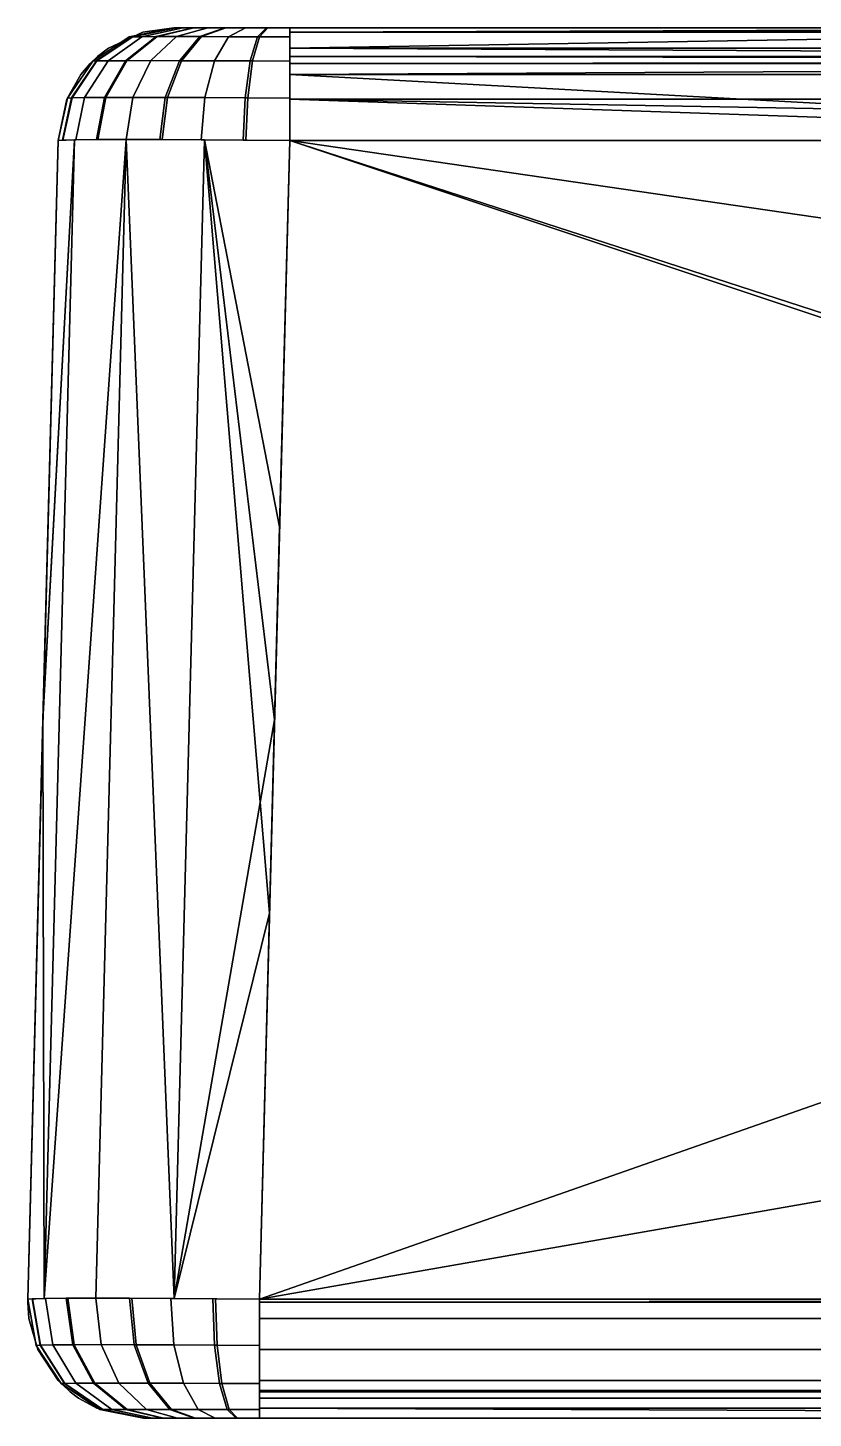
# Model space of a CAD drawing. Extents: x -16.2 to 16.1, y -17.9 to 0.1.
# Drawn here: x -16.15 to -12.76, y -17.87 to -11.87 of the extents above; entities that cross this region are included whole.
import ezdxf

# ---------------------------------------------------------------- set-up
doc = ezdxf.new("R2010")
doc.units = 0
doc.header["$MEASUREMENT"] = 0
doc.layers.add('Pux Jalapa', color=255, linetype='CONTINUOUS')

msp = doc.modelspace()

# ---------------------------------------------------------------- linework, layer by layer
at = {"layer": 'Pux Jalapa'}
for points in [[(-15.5216, -11.8681, -35.4107), (-15.5114, -11.8681, -35.5112), (-15.6997, -11.9065, -35.5498), (-15.7144, -11.9068, -35.4107)], [(-15.5125, -11.8681, -5.2899), (-15.5216, -11.8681, -5.3845), (-15.7144, -11.9068, -5.3845), (-15.7014, -11.9066, -5.2536)], [(-15.4835, -11.8681, -5.1932), (-15.5125, -11.8681, -5.2899), (-15.7014, -11.9066, -5.2536), (-15.6609, -11.9064, -5.1198)], [(-15.5114, -11.8681, -35.5112), (-15.4835, -11.8681, -35.602), (-15.6609, -11.9064, -35.6755), (-15.6997, -11.9065, -35.5498)], [(-15.4835, -11.8681, -35.602), (-15.4357, -11.8681, -35.6909), (-15.5944, -11.9063, -35.7983), (-15.6609, -11.9064, -35.6755)], [(-15.439, -11.8681, -5.1093), (-15.4835, -11.8681, -5.1932), (-15.6609, -11.9064, -5.1198), (-15.599, -11.9063, -5.0038)], [(-15.5216, -11.8681, -35.4107), (-15.5216, -11.8681, -25.402), (-15.6556, -11.8864, -35.4107)], [(-15.5216, -11.8681, -25.402), (-15.5216, -11.8681, -15.3933), (-15.6556, -11.8864, -20.3976)], [(-15.5216, -11.8681, -15.3933), (-15.5216, -11.8681, -5.3845), (-15.6556, -11.8864, -5.3845)], [(-15.6556, -11.8864, -20.3976), (-15.6556, -11.8864, -35.4107), (-15.5216, -11.8681, -25.402)], [(-15.6556, -11.8864, -5.3845), (-15.6556, -11.8864, -20.3976), (-15.5216, -11.8681, -15.3933)], [(-15.3752, -11.8681, -5.0311), (-15.439, -11.8681, -5.1093), (-15.599, -11.9063, -5.0038), (-15.5107, -11.9063, -4.8956)], [(-15.4357, -11.8681, -35.6909), (-15.3752, -11.8681, -35.7642), (-15.5107, -11.9063, -35.8997), (-15.5944, -11.9063, -35.7983)], [(-10.0566, -11.8681, -10.3497), (-10.4957, -11.8681, -11.41), (-15.5216, -11.8681, -10.8438)], [(-10.4957, -11.8681, -11.41), (-10.4957, -11.8681, -13.9779), (-15.5216, -11.8681, -13.5735)], [(-10.4957, -11.8681, -13.9779), (-10.4957, -11.8681, -16.5458), (-15.5216, -11.8681, -16.3031)], [(-10.4957, -11.8681, -16.5458), (-10.4957, -11.8681, -19.1137), (-15.5216, -11.8681, -19.0328)], [(-10.4957, -11.8681, -19.1137), (-10.4957, -11.8681, -21.6816), (-15.5216, -11.8681, -19.0328)], [(-10.4957, -11.8681, -21.6816), (-10.4957, -11.8681, -24.2495), (-15.5216, -11.8681, -21.7625)], [(-10.4957, -11.8681, -24.2495), (-10.4957, -11.8681, -26.8173), (-15.5216, -11.8681, -24.4921)], [(-10.4957, -11.8681, -26.8173), (-10.4957, -11.8681, -29.3852), (-15.5216, -11.8681, -27.2218)], [(-12.2921, -11.8681, -35.9106), (-15.0218, -11.8681, -35.9106), (-15.5216, -11.8681, -35.4107)], [(-15.0218, -11.8681, -35.9106), (-15.3752, -11.8681, -35.7642), (-15.5216, -11.8681, -35.4107)], [(-15.5216, -11.8681, -35.4107), (-15.5216, -11.8681, -32.6811), (-12.2921, -11.8681, -35.9106)], [(-15.5216, -11.8681, -32.6811), (-15.5216, -11.8681, -29.9514), (-12.2921, -11.8681, -35.9106)], [(-15.5216, -11.8681, -29.9514), (-15.5216, -11.8681, -27.2218), (-10.4957, -11.8681, -29.3852)], [(-15.5216, -11.8681, -27.2218), (-15.5216, -11.8681, -24.4921), (-10.4957, -11.8681, -26.8173)], [(-15.5216, -11.8681, -24.4921), (-15.5216, -11.8681, -21.7625), (-10.4957, -11.8681, -24.2495)], [(-15.5216, -11.8681, -21.7625), (-15.5216, -11.8681, -19.0328), (-10.4957, -11.8681, -21.6816)], [(-15.5216, -11.8681, -19.0328), (-15.5216, -11.8681, -16.3031), (-10.4957, -11.8681, -16.5458)], [(-15.5216, -11.8681, -16.3031), (-15.5216, -11.8681, -13.5735), (-10.4957, -11.8681, -13.9779)], [(-15.5216, -11.8681, -13.5735), (-15.5216, -11.8681, -10.8438), (-10.4957, -11.8681, -11.41)], [(-15.5216, -11.8681, -10.8438), (-15.5216, -11.8681, -8.1142), (-10.0566, -11.8681, -10.3497)], [(-15.5216, -11.8681, -8.1142), (-15.5216, -11.8681, -5.3845), (-12.4028, -11.8681, -4.8847)], [(-15.5216, -11.8681, -5.3845), (-15.3752, -11.8681, -5.0311), (-15.0218, -11.8681, -4.8847)], [(-15.0218, -11.8681, -4.8847), (-12.4028, -11.8681, -4.8847), (-15.5216, -11.8681, -5.3845)], [(-10.4957, -11.8681, -29.3852), (-12.2921, -11.8681, -35.9106), (-15.5216, -11.8681, -29.9514)], [(-10.0566, -11.8681, -10.3497), (-15.5216, -11.8681, -8.1142), (-12.4028, -11.8681, -4.8847)], [(-15.3752, -11.8681, -35.7642), (-15.297, -11.8681, -35.828), (-15.4025, -11.9063, -35.988), (-15.5107, -11.9063, -35.8997)], [(-15.3019, -11.8681, -4.9706), (-15.3752, -11.8681, -5.0311), (-15.5107, -11.9063, -4.8956), (-15.4094, -11.9063, -4.8119)], [(-15.2131, -11.8681, -4.9227), (-15.3019, -11.8681, -4.9706), (-15.4094, -11.9063, -4.8119), (-15.2865, -11.9064, -4.7454)], [(-15.297, -11.8681, -35.828), (-15.2131, -11.8681, -35.8725), (-15.2865, -11.9064, -36.0498), (-15.4025, -11.9063, -35.988)], [(-15.2131, -11.8681, -35.8725), (-15.1164, -11.8681, -35.9015), (-15.1527, -11.9066, -36.0903), (-15.2865, -11.9064, -36.0498)], [(-15.1222, -11.8681, -4.8949), (-15.2131, -11.8681, -4.9227), (-15.2865, -11.9064, -4.7454), (-15.1608, -11.9065, -4.7066)], [(-15.0218, -11.8681, -4.8847), (-15.1222, -11.8681, -4.8949), (-15.1608, -11.9065, -4.7066), (-15.0218, -11.9068, -4.6919)], [(-15.1164, -11.8681, -35.9015), (-15.0218, -11.8681, -35.9106), (-15.0218, -11.9068, -36.1034), (-15.1527, -11.9066, -36.0903)], [(-5.013, -11.8681, -35.9106), (-15.0218, -11.8681, -35.9106), (-15.0218, -11.8864, -36.0446)], [(-15.0218, -11.8864, -36.0446), (-0.0087, -11.8864, -36.0446), (-5.013, -11.8681, -35.9106)], [(-15.0218, -11.8681, -4.8847), (-9.7838, -11.8681, -4.8847), (-15.0218, -11.8864, -4.7507)], [(-15.0218, -11.9563, -4.6011), (-15.0218, -11.8864, -4.7507), (-9.7838, -11.8681, -4.8847)], [(-9.7838, -11.8681, -4.8847), (-4.5532, -12.0099, -4.5358), (-15.0218, -11.9563, -4.6011)], [(-15.7144, -11.9068, -35.4107), (-15.6997, -11.9065, -35.5498), (-15.854, -12.0109, -35.5814), (-15.8723, -12.0117, -35.4107)], [(-15.7014, -11.9066, -5.2536), (-15.7144, -11.9068, -5.3845), (-15.8723, -12.0117, -5.3845), (-15.8561, -12.0109, -5.2237)], [(-15.6609, -11.9064, -5.1198), (-15.7014, -11.9066, -5.2536), (-15.8561, -12.0109, -5.2237), (-15.8062, -12.0103, -5.0596)], [(-15.6997, -11.9065, -35.5498), (-15.6609, -11.9064, -35.6755), (-15.8062, -12.0103, -35.7357), (-15.854, -12.0109, -35.5814)], [(-15.6609, -11.9064, -35.6755), (-15.5944, -11.9063, -35.7983), (-15.7246, -12.0099, -35.8864), (-15.8062, -12.0103, -35.7357)], [(-15.599, -11.9063, -5.0038), (-15.6609, -11.9064, -5.1198), (-15.8062, -12.0103, -5.0596), (-15.7302, -12.0099, -4.9173)], [(-15.8045, -11.9558, -20.3976), (-15.8045, -11.9558, -35.4107), (-15.6556, -11.8864, -35.4107), (-15.6556, -11.8864, -20.3976)], [(-15.8045, -11.9558, -5.3845), (-15.8045, -11.9558, -20.3976), (-15.6556, -11.8864, -20.3976), (-15.6556, -11.8864, -5.3845)], [(-15.5107, -11.9063, -4.8956), (-15.599, -11.9063, -5.0038), (-15.7302, -12.0099, -4.9173), (-15.6218, -12.0098, -4.7845)], [(-15.5944, -11.9063, -35.7983), (-15.5107, -11.9063, -35.8997), (-15.6218, -12.0098, -36.0108), (-15.7246, -12.0099, -35.8864)], [(-15.5107, -11.9063, -35.8997), (-15.4025, -11.9063, -35.988), (-15.489, -12.0099, -36.1192), (-15.6218, -12.0098, -36.0108)], [(-15.4094, -11.9063, -4.8119), (-15.5107, -11.9063, -4.8956), (-15.6218, -12.0098, -4.7845), (-15.4974, -12.0099, -4.6817)], [(-15.2865, -11.9064, -4.7454), (-15.4094, -11.9063, -4.8119), (-15.4974, -12.0099, -4.6817), (-15.3467, -12.0103, -4.6001)], [(-15.4025, -11.9063, -35.988), (-15.2865, -11.9064, -36.0498), (-15.3467, -12.0103, -36.1952), (-15.489, -12.0099, -36.1192)], [(-15.2865, -11.9064, -36.0498), (-15.1527, -11.9066, -36.0903), (-15.1825, -12.0109, -36.245), (-15.3467, -12.0103, -36.1952)], [(-15.1608, -11.9065, -4.7066), (-15.2865, -11.9064, -4.7454), (-15.3467, -12.0103, -4.6001), (-15.1925, -12.0109, -4.5522)], [(-15.0218, -11.9068, -4.6919), (-15.1608, -11.9065, -4.7066), (-15.1925, -12.0109, -4.5522), (-15.0218, -12.0117, -4.534)], [(-15.1527, -11.9066, -36.0903), (-15.0218, -11.9068, -36.1034), (-15.0218, -12.0117, -36.2612), (-15.1825, -12.0109, -36.245)], [(-15.0218, -11.9558, -36.1934), (-0.0087, -11.9558, -36.1934), (-0.0087, -11.8864, -36.0446), (-15.0218, -11.8864, -36.0446)], [(-15.8831, -12.0227, -20.3976), (-15.8831, -12.0227, -35.4107), (-15.8511, -11.992, -35.4107), (-15.8511, -11.992, -20.3976)], [(-15.8831, -12.0227, -5.3845), (-15.8831, -12.0227, -20.3976), (-15.8511, -11.992, -20.3976), (-15.8511, -11.992, -5.3845)], [(-15.8511, -11.992, -20.3976), (-15.8511, -11.992, -35.4107), (-15.8045, -11.9558, -35.4107), (-15.8045, -11.9558, -20.3976)], [(-15.8511, -11.992, -5.3845), (-15.8511, -11.992, -20.3976), (-15.8045, -11.9558, -20.3976), (-15.8045, -11.9558, -5.3845)], [(-15.0218, -11.992, -36.2401), (-0.0087, -11.992, -36.2401), (-0.0087, -11.9558, -36.1934), (-15.0218, -11.9558, -36.1934)], [(-15.0218, -11.9922, -4.555), (-15.0218, -11.9563, -4.6011), (-4.5532, -12.0099, -4.5358)], [(-15.0218, -12.0227, -36.2721), (-0.0087, -12.0227, -36.2721), (-0.0087, -11.992, -36.2401), (-15.0218, -11.992, -36.2401)], [(-15.0218, -12.0227, -4.5232), (-15.0218, -11.9922, -4.555), (-4.5532, -12.0099, -4.5358)], [(-15.8723, -12.0117, -35.4107), (-15.854, -12.0109, -35.5814), (-15.9613, -12.1705, -35.6034), (-15.9816, -12.1722, -35.4107)], [(-15.8561, -12.0109, -5.2237), (-15.8723, -12.0117, -5.3845), (-15.9816, -12.1722, -5.3845), (-15.9635, -12.1706, -5.203)], [(-15.8062, -12.0103, -5.0596), (-15.8561, -12.0109, -5.2237), (-15.9635, -12.1706, -5.203), (-15.9074, -12.1693, -5.0177)], [(-15.854, -12.0109, -35.5814), (-15.8062, -12.0103, -35.7357), (-15.9074, -12.1693, -35.7776), (-15.9613, -12.1705, -35.6034)], [(-15.9231, -12.0701, -20.3976), (-15.9231, -12.0701, -35.4107), (-15.8831, -12.0227, -35.4107), (-15.8831, -12.0227, -20.3976)], [(-15.9231, -12.0701, -5.3845), (-15.9231, -12.0701, -20.3976), (-15.8831, -12.0227, -20.3976), (-15.8831, -12.0227, -5.3845)], [(-15.8062, -12.0103, -35.7357), (-15.7246, -12.0099, -35.8864), (-15.8153, -12.1686, -35.9478), (-15.9074, -12.1693, -35.7776)], [(-15.7302, -12.0099, -4.9173), (-15.8062, -12.0103, -5.0596), (-15.9074, -12.1693, -5.0177), (-15.8217, -12.1686, -4.8569)], [(-15.6218, -12.0098, -4.7845), (-15.7302, -12.0099, -4.9173), (-15.8217, -12.1686, -4.8569), (-15.6993, -12.1683, -4.707)], [(-15.7246, -12.0099, -35.8864), (-15.6218, -12.0098, -36.0108), (-15.6993, -12.1683, -36.0883), (-15.8153, -12.1686, -35.9478)], [(-15.6218, -12.0098, -36.0108), (-15.489, -12.0099, -36.1192), (-15.5494, -12.1686, -36.2107), (-15.6993, -12.1683, -36.0883)], [(-15.4974, -12.0099, -4.6817), (-15.6218, -12.0098, -4.7845), (-15.6993, -12.1683, -4.707), (-15.5589, -12.1686, -4.591)], [(-15.3467, -12.0103, -4.6001), (-15.4974, -12.0099, -4.6817), (-15.5589, -12.1686, -4.591), (-15.3886, -12.1693, -4.4989)], [(-15.489, -12.0099, -36.1192), (-15.3467, -12.0103, -36.1952), (-15.3886, -12.1693, -36.2964), (-15.5494, -12.1686, -36.2107)], [(-15.3467, -12.0103, -36.1952), (-15.1825, -12.0109, -36.245), (-15.2033, -12.1706, -36.3525), (-15.3886, -12.1693, -36.2964)], [(-15.1925, -12.0109, -4.5522), (-15.3467, -12.0103, -4.6001), (-15.3886, -12.1693, -4.4989), (-15.2145, -12.1705, -4.445)], [(-15.0218, -12.0117, -4.534), (-15.1925, -12.0109, -4.5522), (-15.2145, -12.1705, -4.445), (-15.0218, -12.1722, -4.4247)], [(-15.1825, -12.0109, -36.245), (-15.0218, -12.0117, -36.2612), (-15.0218, -12.1722, -36.3706), (-15.2033, -12.1706, -36.3525)], [(-15.0218, -12.0701, -4.4832), (-15.0218, -12.0227, -4.5232), (-4.5532, -12.0099, -4.5358)], [(-4.5532, -12.0099, -4.5358), (-9.7965, -12.355, -4.3849), (-15.0218, -12.0701, -4.4832)], [(-15.0218, -12.0701, -36.3121), (-0.0087, -12.0701, -36.3121), (-0.0087, -12.0227, -36.2721), (-15.0218, -12.0227, -36.2721)], [(-15.9833, -12.1762, -20.3976), (-15.9833, -12.1762, -35.4107), (-15.9231, -12.0701, -35.4107), (-15.9231, -12.0701, -20.3976)], [(-15.9833, -12.1762, -5.3845), (-15.9833, -12.1762, -20.3976), (-15.9231, -12.0701, -20.3976), (-15.9231, -12.0701, -5.3845)], [(-15.0218, -12.1762, -36.3723), (-0.0087, -12.1762, -36.3723), (-0.0087, -12.0701, -36.3121), (-15.0218, -12.0701, -36.3121)], [(-15.0218, -12.1762, -4.423), (-15.0218, -12.0701, -4.4832), (-9.7965, -12.355, -4.3849)], [(-15.9816, -12.1722, -35.4107), (-15.9613, -12.1705, -35.6034), (-16.0009, -12.3526, -35.6116), (-16.0214, -12.355, -35.4107)], [(-15.9635, -12.1706, -5.203), (-15.9816, -12.1722, -5.3845), (-16.0214, -12.355, -5.3845), (-16.0032, -12.3528, -5.1954)], [(-16.0214, -12.355, -5.3845), (-16.0214, -12.355, -15.3933), (-15.9833, -12.1762, -5.3845)], [(-16.0214, -12.355, -15.3933), (-16.0214, -12.355, -25.402), (-15.9833, -12.1762, -20.3976)], [(-16.0214, -12.355, -25.402), (-16.0214, -12.355, -35.4107), (-15.9833, -12.1762, -35.4107)], [(-15.9833, -12.1762, -35.4107), (-15.9833, -12.1762, -20.3976), (-16.0214, -12.355, -25.402)], [(-15.9833, -12.1762, -20.3976), (-15.9833, -12.1762, -5.3845), (-16.0214, -12.355, -15.3933)], [(-15.9074, -12.1693, -5.0177), (-15.9635, -12.1706, -5.203), (-16.0032, -12.3528, -5.1954), (-15.9452, -12.351, -5.002)], [(-15.9613, -12.1705, -35.6034), (-15.9074, -12.1693, -35.7776), (-15.9452, -12.351, -35.7932), (-16.0009, -12.3526, -35.6116)], [(-15.9074, -12.1693, -35.7776), (-15.8153, -12.1686, -35.9478), (-15.8495, -12.3499, -35.9709), (-15.9452, -12.351, -35.7932)], [(-15.8217, -12.1686, -4.8569), (-15.9074, -12.1693, -5.0177), (-15.9452, -12.351, -5.002), (-15.8561, -12.35, -4.8342)], [(-15.6993, -12.1683, -4.707), (-15.8217, -12.1686, -4.8569), (-15.8561, -12.35, -4.8342), (-15.7285, -12.3496, -4.6778)], [(-15.8153, -12.1686, -35.9478), (-15.6993, -12.1683, -36.0883), (-15.7285, -12.3496, -36.1175), (-15.8495, -12.3499, -35.9709)], [(-15.6993, -12.1683, -36.0883), (-15.5494, -12.1686, -36.2107), (-15.5721, -12.35, -36.2451), (-15.7285, -12.3496, -36.1175)], [(-15.5589, -12.1686, -4.591), (-15.6993, -12.1683, -4.707), (-15.7285, -12.3496, -4.6778), (-15.582, -12.3499, -4.5568)], [(-15.3886, -12.1693, -4.4989), (-15.5589, -12.1686, -4.591), (-15.582, -12.3499, -4.5568), (-15.4043, -12.351, -4.4611)], [(-15.5494, -12.1686, -36.2107), (-15.3886, -12.1693, -36.2964), (-15.4043, -12.351, -36.3342), (-15.5721, -12.35, -36.2451)], [(-15.3886, -12.1693, -36.2964), (-15.2033, -12.1706, -36.3525), (-15.2109, -12.3528, -36.3922), (-15.4043, -12.351, -36.3342)], [(-15.2145, -12.1705, -4.445), (-15.3886, -12.1693, -4.4989), (-15.4043, -12.351, -4.4611), (-15.2226, -12.3526, -4.4054)], [(-15.0218, -12.1722, -4.4247), (-15.2145, -12.1705, -4.445), (-15.2226, -12.3526, -4.4054), (-15.0218, -12.355, -4.3849)], [(-15.2033, -12.1706, -36.3525), (-15.0218, -12.1722, -36.3706), (-15.0218, -12.355, -36.4104), (-15.2109, -12.3528, -36.3922)], [(-15.0218, -12.355, -36.4104), (-5.013, -12.355, -36.4104), (-15.0218, -12.1762, -36.3723)], [(-0.0087, -12.1762, -36.3723), (-15.0218, -12.1762, -36.3723), (-5.013, -12.355, -36.4104)], [(-9.7965, -12.355, -4.3849), (-15.0218, -12.355, -4.3849), (-15.0218, -12.1762, -4.423)], [(-16.1523, -17.355, -5.2536), (-16.0214, -12.355, -5.3845), (-16.1523, -17.355, -20.3976)], [(-16.0214, -12.355, -5.3845), (-16.0214, -12.355, -20.3976), (-16.1523, -17.355, -20.3976)], [(-16.0214, -12.355, -20.3976), (-16.0214, -12.355, -35.4107), (-16.1523, -17.355, -20.3976)], [(-16.0214, -12.355, -35.4107), (-16.1523, -17.355, -35.5417), (-16.1523, -17.355, -20.3976)], [(-15.9511, -12.3511, -35.7787), (-16.0214, -12.355, -35.4107), (-16.087, -14.8577, -35.4763)], [(-16.087, -14.8577, -35.4763), (-16.0821, -17.3511, -35.9096), (-15.9511, -12.3511, -35.7787)], [(-16.0869, -14.855, -5.3191), (-16.0214, -12.355, -5.3845), (-15.9511, -12.3511, -5.0166)], [(-16.0821, -17.3511, -4.8857), (-16.0869, -14.855, -5.3191), (-15.9511, -12.3511, -5.0166)], [(-16.0821, -17.3511, -35.9096), (-15.8595, -17.3496, -36.2484), (-15.7285, -12.3496, -36.1175)], [(-15.7285, -12.3496, -36.1175), (-15.9511, -12.3511, -35.7787), (-16.0821, -17.3511, -35.9096)], [(-15.8595, -17.3496, -4.5468), (-16.0821, -17.3511, -4.8857), (-15.7285, -12.3496, -4.6778)], [(-15.9511, -12.3511, -5.0166), (-15.7285, -12.3496, -4.6778), (-16.0821, -17.3511, -4.8857)], [(-15.8595, -17.3496, -36.2484), (-15.5206, -17.3511, -36.471), (-15.7285, -12.3496, -36.1175)], [(-15.5206, -17.3511, -4.3242), (-15.8595, -17.3496, -4.5468), (-15.7285, -12.3496, -4.6778)], [(-15.3897, -12.3511, -36.3401), (-15.7285, -12.3496, -36.1175), (-15.5206, -17.3511, -36.471)], [(-15.7285, -12.3496, -4.6778), (-15.3897, -12.3511, -4.4552), (-15.5206, -17.3511, -4.3242)], [(-15.5206, -17.3511, -36.471), (-15.109, -15.6883, -36.4977), (-15.3897, -12.3511, -36.3401)], [(-15.0872, -14.855, -4.3194), (-15.5206, -17.3511, -4.3242), (-15.3897, -12.3511, -4.4552)], [(-15.109, -15.6883, -36.4977), (-15.0654, -14.0217, -36.454), (-15.3897, -12.3511, -36.3401)], [(-15.0654, -14.0217, -36.454), (-15.0218, -12.355, -36.4104), (-15.3897, -12.3511, -36.3401)], [(-15.3897, -12.3511, -4.4552), (-15.0218, -12.355, -4.3849), (-15.0872, -14.855, -4.3194)], [(-15.0218, -12.355, -4.3849), (-15.1527, -17.355, -4.2539), (-7.6715, -14.7358, -4.3225)], [(-15.1527, -17.355, -36.5413), (-15.0218, -12.355, -36.4104), (-0.0087, -17.355, -36.5413)], [(-9.7965, -12.355, -4.3849), (-15.0218, -12.355, -4.3849), (-7.6715, -13.4261, -4.3568)], [(-7.6715, -14.7358, -4.3225), (-7.6715, -13.4261, -4.3568), (-15.0218, -12.355, -4.3849)], [(-15.0218, -12.355, -36.4104), (-0.0087, -12.355, -36.4104), (-0.0087, -17.355, -36.5413)], [(-7.6715, -16.0454, -4.2882), (-7.6715, -14.7358, -4.3225), (-15.1527, -17.355, -4.2539)], [(-16.0821, -17.3511, -4.8857), (-16.1523, -17.355, -5.2536), (-16.0869, -14.855, -5.3191)], [(-16.1523, -17.355, -35.5417), (-16.0821, -17.3511, -35.9096), (-16.087, -14.8577, -35.4763)], [(-15.1527, -17.355, -4.2539), (-15.5206, -17.3511, -4.3242), (-15.0872, -14.855, -4.3194)], [(-15.5206, -17.3511, -36.471), (-15.1527, -17.355, -36.5413), (-15.109, -15.6883, -36.4977)], [(-15.1527, -17.355, -4.2539), (-10.1047, -17.355, -4.2539), (-7.6715, -16.0454, -4.2882)], [(-16.1525, -17.3681, -35.5417), (-16.1523, -17.355, -35.5417), (-16.1523, -17.355, -20.3976)], [(-16.1523, -17.355, -20.3976), (-16.1523, -17.355, -5.2536), (-16.1525, -17.3681, -20.3976)], [(-16.1523, -17.355, -5.2536), (-16.1525, -17.3681, -5.2536), (-16.1525, -17.3681, -20.3976)], [(-16.1525, -17.3681, -20.3976), (-16.1525, -17.3681, -35.5417), (-16.1523, -17.355, -20.3976)], [(-16.1525, -17.3681, -20.3976), (-16.1525, -17.3681, -5.2536), (-16.1477, -17.4373, -5.2536), (-16.1477, -17.4373, -20.3976)], [(-16.1525, -17.3681, -35.5417), (-16.1525, -17.3681, -20.3976), (-16.1477, -17.4373, -20.3976), (-16.1477, -17.4373, -35.5417)], [(-16.1523, -17.355, -35.5417), (-16.1318, -17.3526, -35.7425), (-16.0974, -17.5528, -35.7354), (-16.1165, -17.5545, -35.5417)], [(-16.1342, -17.3528, -5.0645), (-16.1523, -17.355, -5.2536), (-16.1165, -17.5545, -5.2536), (-16.0996, -17.5529, -5.0711)], [(-16.0762, -17.351, -4.8711), (-16.1342, -17.3528, -5.0645), (-16.0996, -17.5529, -5.0711), (-16.0442, -17.5516, -4.8844)], [(-16.1318, -17.3526, -35.7425), (-16.0762, -17.351, -35.9242), (-16.0442, -17.5516, -35.9109), (-16.0974, -17.5528, -35.7354)], [(-16.0762, -17.351, -35.9242), (-15.9804, -17.3499, -36.1019), (-15.952, -17.5509, -36.0827), (-16.0442, -17.5516, -35.9109)], [(-15.987, -17.35, -4.7033), (-16.0762, -17.351, -4.8711), (-16.0442, -17.5516, -4.8844), (-15.9584, -17.5509, -4.7222)], [(-15.8595, -17.3496, -4.5468), (-15.987, -17.35, -4.7033), (-15.9584, -17.5509, -4.7222), (-15.8353, -17.5506, -4.571)], [(-15.9804, -17.3499, -36.1019), (-15.8595, -17.3496, -36.2484), (-15.8353, -17.5506, -36.2242), (-15.952, -17.5509, -36.0827)], [(-15.7129, -17.3499, -4.4259), (-15.8595, -17.3496, -4.5468), (-15.8353, -17.5506, -4.571), (-15.6937, -17.5509, -4.4543)], [(-15.8595, -17.3496, -36.2484), (-15.703, -17.35, -36.376), (-15.6841, -17.5509, -36.3473), (-15.8353, -17.5506, -36.2242)], [(-15.5352, -17.351, -4.3301), (-15.7129, -17.3499, -4.4259), (-15.6937, -17.5509, -4.4543), (-15.5219, -17.5516, -4.3621)], [(-15.703, -17.35, -36.376), (-15.5352, -17.351, -36.4651), (-15.5219, -17.5516, -36.4331), (-15.6841, -17.5509, -36.3473)], [(-15.3535, -17.3526, -4.2745), (-15.5352, -17.351, -4.3301), (-15.5219, -17.5516, -4.3621), (-15.3465, -17.5528, -4.3089)], [(-15.5352, -17.351, -36.4651), (-15.3418, -17.3528, -36.5231), (-15.3352, -17.5529, -36.4886), (-15.5219, -17.5516, -36.4331)], [(-15.1527, -17.355, -4.2539), (-15.3535, -17.3526, -4.2745), (-15.3465, -17.5528, -4.3089), (-15.1527, -17.5545, -4.2898)], [(-15.3418, -17.3528, -36.5231), (-15.1527, -17.355, -36.5413), (-15.1527, -17.5545, -36.5054), (-15.3352, -17.5529, -36.4886)], [(-15.1527, -17.3681, -4.2538), (-15.1527, -17.355, -4.2539), (-0.0087, -17.355, -4.2539)], [(-0.0087, -17.3681, -4.2538), (-15.1527, -17.3681, -4.2538), (-0.0087, -17.355, -4.2539)], [(-0.0087, -17.355, -36.5413), (-15.1527, -17.355, -36.5413), (-0.0087, -17.3681, -36.5415)], [(-15.1527, -17.355, -36.5413), (-15.1527, -17.3681, -36.5415), (-0.0087, -17.3681, -36.5415)], [(-0.0087, -17.3681, -36.5415), (-15.1527, -17.3681, -36.5415), (-15.1527, -17.4373, -36.5367), (-0.0087, -17.4373, -36.5367)], [(-15.1527, -17.3681, -4.2538), (-0.0087, -17.3681, -4.2538), (-0.0087, -17.4373, -4.2586), (-15.1527, -17.4373, -4.2586)], [(-16.1477, -17.4373, -20.3976), (-16.1477, -17.4373, -5.2536), (-16.1089, -17.5723, -5.2536), (-16.1089, -17.5723, -20.3976)], [(-16.1477, -17.4373, -35.5417), (-16.1477, -17.4373, -20.3976), (-16.1089, -17.5723, -20.3976), (-16.1089, -17.5723, -35.5417)], [(-0.0087, -17.4373, -36.5367), (-15.1527, -17.4373, -36.5367), (-15.1527, -17.5723, -36.4979), (-0.0087, -17.5723, -36.4979)], [(-15.1527, -17.4373, -4.2586), (-0.0087, -17.4373, -4.2586), (-0.0087, -17.5723, -4.2974), (-15.1527, -17.5723, -4.2974)], [(-16.1165, -17.5545, -35.5417), (-16.0974, -17.5528, -35.7354), (-15.9921, -17.718, -35.7138), (-16.0088, -17.7188, -35.5417)], [(-16.0996, -17.5529, -5.0711), (-16.1165, -17.5545, -5.2536), (-16.0088, -17.7188, -5.2536), (-15.9941, -17.718, -5.0915)], [(-16.1089, -17.5723, -20.3976), (-16.1089, -17.5723, -5.2536), (-16.0214, -17.7056, -5.2536), (-16.0214, -17.7056, -20.3976)], [(-16.1089, -17.5723, -35.5417), (-16.1089, -17.5723, -20.3976), (-16.0214, -17.7056, -20.3976), (-16.0214, -17.7056, -35.5417)], [(-16.0442, -17.5516, -4.8844), (-16.0996, -17.5529, -5.0711), (-15.9941, -17.718, -5.0915), (-15.945, -17.7174, -4.9254)], [(-16.0974, -17.5528, -35.7354), (-16.0442, -17.5516, -35.9109), (-15.945, -17.7174, -35.8698), (-15.9921, -17.718, -35.7138)], [(-15.9584, -17.5509, -4.7222), (-16.0442, -17.5516, -4.8844), (-15.945, -17.7174, -4.9254), (-15.8688, -17.717, -4.7813)], [(-16.0442, -17.5516, -35.9109), (-15.952, -17.5509, -36.0827), (-15.8631, -17.717, -36.0225), (-15.945, -17.7174, -35.8698)], [(-15.8353, -17.5506, -4.571), (-15.9584, -17.5509, -4.7222), (-15.8688, -17.717, -4.7813), (-15.7594, -17.7169, -4.6469)], [(-15.952, -17.5509, -36.0827), (-15.8353, -17.5506, -36.2242), (-15.7594, -17.7169, -36.1484), (-15.8631, -17.717, -36.0225)], [(-15.6937, -17.5509, -4.4543), (-15.8353, -17.5506, -4.571), (-15.7594, -17.7169, -4.6469), (-15.6336, -17.717, -4.5431)], [(-15.8353, -17.5506, -36.2242), (-15.6841, -17.5509, -36.3473), (-15.625, -17.717, -36.2578), (-15.7594, -17.7169, -36.1484)], [(-15.5219, -17.5516, -4.3621), (-15.6937, -17.5509, -4.4543), (-15.6336, -17.717, -4.5431), (-15.4809, -17.7174, -4.4613)], [(-15.6841, -17.5509, -36.3473), (-15.5219, -17.5516, -36.4331), (-15.4809, -17.7174, -36.3339), (-15.625, -17.717, -36.2578)], [(-15.3465, -17.5528, -4.3089), (-15.5219, -17.5516, -4.3621), (-15.4809, -17.7174, -4.4613), (-15.3249, -17.718, -4.4141)], [(-15.5219, -17.5516, -36.4331), (-15.3352, -17.5529, -36.4886), (-15.3148, -17.718, -36.3831), (-15.4809, -17.7174, -36.3339)], [(-15.1527, -17.5545, -4.2898), (-15.3465, -17.5528, -4.3089), (-15.3249, -17.718, -4.4141), (-15.1527, -17.7188, -4.3974)], [(-15.3352, -17.5529, -36.4886), (-15.1527, -17.5545, -36.5054), (-15.1527, -17.7188, -36.3978), (-15.3148, -17.718, -36.3831)], [(-0.0087, -17.5723, -36.4979), (-15.1527, -17.5723, -36.4979), (-15.1527, -17.7056, -36.4103), (-0.0087, -17.7056, -36.4103)], [(-15.1527, -17.5723, -4.2974), (-0.0087, -17.5723, -4.2974), (-0.0087, -17.7056, -4.3849), (-15.1527, -17.7056, -4.3849)], [(-16.0214, -17.7056, -20.3976), (-16.0214, -17.7056, -5.2536), (-15.976, -17.7493, -5.2536), (-15.976, -17.7493, -20.3976)], [(-16.0214, -17.7056, -35.5417), (-16.0214, -17.7056, -20.3976), (-15.976, -17.7493, -20.3976), (-15.976, -17.7493, -35.5417)], [(-15.9941, -17.718, -5.0915), (-16.0088, -17.7188, -5.2536), (-15.8417, -17.8309, -5.2536), (-15.8297, -17.8307, -5.1231)], [(-16.0088, -17.7188, -35.5417), (-15.9921, -17.718, -35.7138), (-15.8281, -17.8307, -35.6802), (-15.8417, -17.8309, -35.5417)], [(-15.945, -17.7174, -4.9254), (-15.9941, -17.718, -5.0915), (-15.8297, -17.8307, -5.1231), (-15.79, -17.8306, -4.9896)], [(-15.9921, -17.718, -35.7138), (-15.945, -17.7174, -35.8698), (-15.79, -17.8306, -35.8057), (-15.8281, -17.8307, -35.6802)], [(-15.976, -17.7493, -20.3976), (-15.976, -17.7493, -5.2536), (-15.9697, -17.7546, -5.2536), (-15.9697, -17.7546, -20.3976)], [(-15.976, -17.7493, -35.5417), (-15.976, -17.7493, -20.3976), (-15.9697, -17.7546, -20.3976), (-15.9697, -17.7546, -35.5417)], [(-15.9697, -17.7546, -20.3976), (-15.9697, -17.7546, -5.2536), (-15.9337, -17.7815, -5.2536), (-15.9337, -17.7815, -20.3976)], [(-15.9697, -17.7546, -35.5417), (-15.9697, -17.7546, -20.3976), (-15.9337, -17.7815, -20.3976), (-15.9337, -17.7815, -35.5417)], [(-15.8688, -17.717, -4.7813), (-15.945, -17.7174, -4.9254), (-15.79, -17.8306, -4.9896), (-15.7287, -17.8305, -4.8737)], [(-15.945, -17.7174, -35.8698), (-15.8631, -17.717, -36.0225), (-15.7241, -17.8305, -35.9284), (-15.79, -17.8306, -35.8057)], [(-15.7594, -17.7169, -4.6469), (-15.8688, -17.717, -4.7813), (-15.7287, -17.8305, -4.8737), (-15.6407, -17.8304, -4.7656)], [(-15.8631, -17.717, -36.0225), (-15.7594, -17.7169, -36.1484), (-15.6407, -17.8304, -36.0297), (-15.7241, -17.8305, -35.9284)], [(-15.6336, -17.717, -4.5431), (-15.7594, -17.7169, -4.6469), (-15.6407, -17.8304, -4.7656), (-15.5395, -17.8305, -4.6821)], [(-15.7594, -17.7169, -36.1484), (-15.625, -17.717, -36.2578), (-15.5326, -17.8305, -36.1177), (-15.6407, -17.8304, -36.0297)], [(-15.4809, -17.7174, -4.4613), (-15.6336, -17.717, -4.5431), (-15.5395, -17.8305, -4.6821), (-15.4167, -17.8306, -4.6163)], [(-15.625, -17.717, -36.2578), (-15.4809, -17.7174, -36.3339), (-15.4167, -17.8306, -36.179), (-15.5326, -17.8305, -36.1177)], [(-15.3249, -17.718, -4.4141), (-15.4809, -17.7174, -4.4613), (-15.4167, -17.8306, -4.6163), (-15.2912, -17.8307, -4.5782)], [(-15.4809, -17.7174, -36.3339), (-15.3148, -17.718, -36.3831), (-15.2832, -17.8307, -36.2186), (-15.4167, -17.8306, -36.179)], [(-15.1527, -17.7188, -4.3974), (-15.3249, -17.718, -4.4141), (-15.2912, -17.8307, -4.5782), (-15.1527, -17.8309, -4.5646)], [(-15.3148, -17.718, -36.3831), (-15.1527, -17.7188, -36.3978), (-15.1527, -17.8309, -36.2307), (-15.2832, -17.8307, -36.2186)], [(-0.0087, -17.7056, -36.4103), (-15.1527, -17.7056, -36.4103), (-15.1527, -17.7493, -36.365), (-0.0087, -17.7493, -36.365)], [(-15.1527, -17.7056, -4.3849), (-0.0087, -17.7056, -4.3849), (-0.0087, -17.7493, -4.4303), (-15.1527, -17.7493, -4.4303)], [(-0.0087, -17.7493, -36.365), (-15.1527, -17.7493, -36.365), (-15.1527, -17.7546, -36.3587), (-0.0087, -17.7546, -36.3587)], [(-15.1527, -17.7493, -4.4303), (-0.0087, -17.7493, -4.4303), (-0.0087, -17.7546, -4.4366), (-15.1527, -17.7546, -4.4366)], [(-0.0087, -17.7546, -36.3587), (-15.1527, -17.7546, -36.3587), (-15.1527, -17.7815, -36.3227), (-0.0087, -17.7815, -36.3227)], [(-15.1527, -17.7546, -4.4366), (-0.0087, -17.7546, -4.4366), (-0.0087, -17.7815, -4.4726), (-15.1527, -17.7815, -4.4726)], [(-15.9337, -17.7815, -20.3976), (-15.9337, -17.7815, -5.2536), (-15.8549, -17.8253, -5.2536), (-15.8549, -17.8253, -20.3976)], [(-15.9337, -17.7815, -35.5417), (-15.9337, -17.7815, -20.3976), (-15.8549, -17.8253, -20.3976), (-15.8549, -17.8253, -35.5417)], [(-0.0087, -17.7815, -36.3227), (-15.1527, -17.7815, -36.3227), (-15.1527, -17.8253, -36.2439), (-0.0087, -17.8253, -36.2439)], [(-15.1527, -17.7815, -4.4726), (-0.0087, -17.7815, -4.4726), (-0.0087, -17.8253, -4.5514), (-15.1527, -17.8253, -4.5514)], [(-15.6525, -17.8681, -5.2536), (-15.6525, -17.8681, -15.3496), (-15.8549, -17.8253, -5.2536)], [(-15.6525, -17.8681, -15.3496), (-15.6525, -17.8681, -25.4456), (-15.8549, -17.8253, -20.3976)], [(-15.6525, -17.8681, -25.4456), (-15.6525, -17.8681, -35.5417), (-15.8549, -17.8253, -35.5417)], [(-15.8549, -17.8253, -20.3976), (-15.8549, -17.8253, -5.2536), (-15.6525, -17.8681, -15.3496)], [(-15.8549, -17.8253, -35.5417), (-15.8549, -17.8253, -20.3976), (-15.6525, -17.8681, -25.4456)], [(-15.8297, -17.8307, -5.1231), (-15.8417, -17.8309, -5.2536), (-15.6525, -17.8681, -5.2536), (-15.6435, -17.8681, -5.159)], [(-15.8417, -17.8309, -35.5417), (-15.8281, -17.8307, -35.6802), (-15.6423, -17.8681, -35.6421), (-15.6525, -17.8681, -35.5417)], [(-15.79, -17.8306, -4.9896), (-15.8297, -17.8307, -5.1231), (-15.6435, -17.8681, -5.159), (-15.6145, -17.8681, -5.0623)], [(-15.8281, -17.8307, -35.6802), (-15.79, -17.8306, -35.8057), (-15.6145, -17.8681, -35.733), (-15.6423, -17.8681, -35.6421)], [(-15.7287, -17.8305, -4.8737), (-15.79, -17.8306, -4.9896), (-15.6145, -17.8681, -5.0623), (-15.5699, -17.8681, -4.9784)], [(-15.79, -17.8306, -35.8057), (-15.7241, -17.8305, -35.9284), (-15.5666, -17.8681, -35.8218), (-15.6145, -17.8681, -35.733)], [(-15.6407, -17.8304, -4.7656), (-15.7287, -17.8305, -4.8737), (-15.5699, -17.8681, -4.9784), (-15.5061, -17.8681, -4.9002)], [(-15.7241, -17.8305, -35.9284), (-15.6407, -17.8304, -36.0297), (-15.5061, -17.8681, -35.8951), (-15.5666, -17.8681, -35.8218)], [(-9.6458, -17.8681, -36.0415), (-12.3992, -17.8681, -36.0415), (-15.6525, -17.8681, -32.7882)], [(-12.3992, -17.8681, -36.0415), (-15.1527, -17.8681, -36.0415), (-15.6525, -17.8681, -35.5417)], [(-15.6525, -17.8681, -35.5417), (-15.6525, -17.8681, -32.7882), (-12.3992, -17.8681, -36.0415)], [(-15.6525, -17.8681, -32.7882), (-15.6525, -17.8681, -30.0347), (-9.9257, -17.8681, -30.3146)], [(-15.6525, -17.8681, -30.0347), (-15.6525, -17.8681, -27.2813), (-10.3648, -17.8681, -29.2543)], [(-15.6525, -17.8681, -27.2813), (-15.6525, -17.8681, -24.5278), (-10.3648, -17.8681, -26.7238)], [(-15.6525, -17.8681, -24.5278), (-15.6525, -17.8681, -21.7744), (-10.3648, -17.8681, -24.1933)], [(-15.6525, -17.8681, -21.7744), (-15.6525, -17.8681, -19.0209), (-10.3648, -17.8681, -19.1324)], [(-15.6525, -17.8681, -19.0209), (-15.6525, -17.8681, -16.2674), (-10.3648, -17.8681, -16.6019)], [(-15.6525, -17.8681, -16.2674), (-15.6525, -17.8681, -13.514), (-10.3648, -17.8681, -14.0714)], [(-15.6525, -17.8681, -13.514), (-15.6525, -17.8681, -10.7605), (-10.3648, -17.8681, -11.541)], [(-15.6525, -17.8681, -10.7605), (-15.6525, -17.8681, -8.0071), (-12.3992, -17.8681, -4.7538)], [(-15.6525, -17.8681, -8.0071), (-15.6525, -17.8681, -5.2536), (-12.3992, -17.8681, -4.7538)], [(-15.6525, -17.8681, -5.2536), (-15.5061, -17.8681, -4.9002), (-15.1527, -17.8681, -4.7538)], [(-15.1527, -17.8681, -4.7538), (-12.3992, -17.8681, -4.7538), (-15.6525, -17.8681, -5.2536)], [(-9.9257, -17.8681, -10.4806), (-10.3648, -17.8681, -11.541), (-15.6525, -17.8681, -10.7605)], [(-10.3648, -17.8681, -11.541), (-10.3648, -17.8681, -14.0714), (-15.6525, -17.8681, -13.514)], [(-10.3648, -17.8681, -14.0714), (-10.3648, -17.8681, -16.6019), (-15.6525, -17.8681, -16.2674)], [(-10.3648, -17.8681, -16.6019), (-10.3648, -17.8681, -19.1324), (-15.6525, -17.8681, -19.0209)], [(-10.3648, -17.8681, -19.1324), (-10.3648, -17.8681, -21.6629), (-15.6525, -17.8681, -21.7744)], [(-10.3648, -17.8681, -21.6629), (-10.3648, -17.8681, -24.1933), (-15.6525, -17.8681, -21.7744)], [(-10.3648, -17.8681, -24.1933), (-10.3648, -17.8681, -26.7238), (-15.6525, -17.8681, -24.5278)], [(-10.3648, -17.8681, -26.7238), (-10.3648, -17.8681, -29.2543), (-15.6525, -17.8681, -27.2813)], [(-10.3648, -17.8681, -29.2543), (-9.9257, -17.8681, -30.3146), (-15.6525, -17.8681, -30.0347)], [(-9.6458, -17.8681, -36.0415), (-15.6525, -17.8681, -32.7882), (-9.9257, -17.8681, -30.3146)], [(-15.6525, -17.8681, -10.7605), (-12.3992, -17.8681, -4.7538), (-9.9257, -17.8681, -10.4806)], [(-15.5395, -17.8305, -4.6821), (-15.6407, -17.8304, -4.7656), (-15.5061, -17.8681, -4.9002), (-15.4329, -17.8681, -4.8397)], [(-15.6407, -17.8304, -36.0297), (-15.5326, -17.8305, -36.1177), (-15.4279, -17.8681, -35.9589), (-15.5061, -17.8681, -35.8951)], [(-15.4167, -17.8306, -4.6163), (-15.5395, -17.8305, -4.6821), (-15.4329, -17.8681, -4.8397), (-15.344, -17.8681, -4.7918)], [(-15.5326, -17.8305, -36.1177), (-15.4167, -17.8306, -36.179), (-15.344, -17.8681, -36.0034), (-15.4279, -17.8681, -35.9589)], [(-15.2912, -17.8307, -4.5782), (-15.4167, -17.8306, -4.6163), (-15.344, -17.8681, -4.7918), (-15.2531, -17.8681, -4.764)], [(-15.4167, -17.8306, -36.179), (-15.2832, -17.8307, -36.2186), (-15.2473, -17.8681, -36.0324), (-15.344, -17.8681, -36.0034)], [(-15.1527, -17.8309, -4.5646), (-15.2912, -17.8307, -4.5782), (-15.2531, -17.8681, -4.764), (-15.1527, -17.8681, -4.7538)], [(-15.2832, -17.8307, -36.2186), (-15.1527, -17.8309, -36.2307), (-15.1527, -17.8681, -36.0415), (-15.2473, -17.8681, -36.0324)], [(-15.1527, -17.8681, -36.0415), (-5.0567, -17.8681, -36.0415), (-15.1527, -17.8253, -36.2439)], [(-0.0087, -17.8253, -36.2439), (-15.1527, -17.8253, -36.2439), (-5.0567, -17.8681, -36.0415)], [(-5.0567, -17.8681, -4.7538), (-15.1527, -17.8681, -4.7538), (-15.1527, -17.8253, -4.5514)], [(-15.1527, -17.8253, -4.5514), (-0.0087, -17.8253, -4.5514), (-5.0567, -17.8681, -4.7538)]]:
    msp.add_3dface(points, dxfattribs=at)

doc.saveas('drawing.dxf')
